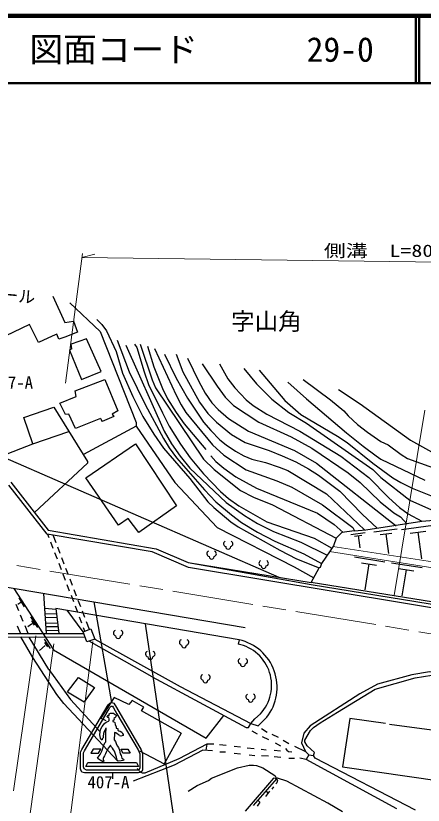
# Model space of a CAD drawing. Units: millimetres, scale not verified. Extents: x 40000 to 680000, y 20000 to 380000.
# Drawn here: x 118352 to 178831, y 262701 to 380000 of the extents above; entities that cross this region are included whole.
import ezdxf
from ezdxf.enums import TextEntityAlignment as Align

# ---------------------------------------------------------------- set-up
doc = ezdxf.new("R2010")
doc.units = ezdxf.units.MM
doc.header["$LTSCALE"] = 1000
doc.linetypes.add('CHAIN', pattern=[18.5, 12, -1.5, 3.5, -1.5])
for name, color, linetype, lineweight in [('M-BGD', 7, 'Continuous', 25), ('M-BMK', 2, 'CHAIN', 13), ('M-BMK-HTXT', 7, 'Continuous', 13), ('M-STR-HTXT', 7, 'Continuous', 13), ('M-STR-STRC', 7, 'Continuous', 25), ('M-TTL', 2, 'Continuous', 140), ('M-TTL-LINE', 7, 'Continuous', 50)]:
    doc.layers.add(name, color=color, linetype=linetype, lineweight=lineweight)
doc.layers.add('M-TTL-TXT', color=7, linetype='Continuous')
doc.styles.add('ＭＳ ゴシック', font='')
doc.styles.get('ＭＳ ゴシック').set_extended_font_data('MS Gothic')

msp = doc.modelspace()

# ---------------------------------------------------------------- linework, layer by layer
at = {"layer": 'M-BGD'}
for p, q in [((123851, 338342), (125629, 334448)), ((126391, 337326), (130879, 333093)), ((125629, 334448), (126899, 334617)), ((126899, 334617), (127492, 333008)), ((130371, 334871), (131133, 334109)), ((120380, 334109), (113776, 330976)), ((121715, 331470), (120380, 334109)), ((131133, 334109), (131810, 333178)), ((131810, 333178), (133249, 330130)), ((123767, 332416), (121715, 331470)), ((124454, 332712), (123767, 332416)), ((124764, 331943), (124454, 332712)), ((125608, 332230), (124764, 331943)), ((127492, 333008), (125608, 332230)), ((128847, 331992), (126561, 331230)), ((131048, 327166), (128847, 331992)), ((130879, 333093), (136213, 319546)), ((126656, 330519), (126561, 331230)), ((133419, 331823), (135197, 327082)), ((134689, 331061), (140361, 318276)), ((135959, 331230), (136297, 330722)), ((136805, 331230), (138583, 325896)), ((137906, 330892), (138837, 327844)), ((126656, 330519), (126307, 330299)), ((126307, 330299), (128085, 325981)), ((133249, 330130), (134181, 326912)), ((136297, 330722), (137398, 327082)), ((138922, 330553), (142139, 323610)), ((140446, 329706), (142139, 326150)), ((142139, 329706), (143155, 327082)), ((143833, 329114), (145526, 325642)), ((138837, 327844), (140107, 324626)), ((146034, 328267), (148235, 324965)), ((148574, 328267), (149844, 326066)), ((152215, 327590), (154077, 325304)), ((154501, 327336), (158311, 322848)), ((128085, 325981), (131048, 327166)), ((134181, 326912), (135705, 323441)), ((135197, 327082), (137567, 322256)), ((137398, 327082), (138075, 325219)), ((142139, 326150), (143833, 323187)), ((143155, 327082), (145611, 322594)), ((127153, 324288), (131556, 325981)), ((131556, 325981), (133503, 321324)), ((138075, 325219), (140107, 320986)), ((138583, 325896), (139091, 324711)), ((145526, 325642), (146457, 323949)), ((148235, 324965), (149421, 323356)), ((149844, 326066), (150860, 324711)), ((154077, 325304), (156363, 323018)), ((158734, 325558), (161528, 323102)), ((161020, 325981), (165084, 322933)), ((127323, 323441), (127153, 324288)), ((139091, 324711), (146203, 314128)), ((140107, 324626), (140869, 323102)), ((146457, 323949), (147473, 322510)), ((150860, 324711), (152553, 322933)), ((166269, 324457), (169487, 322340)), ((124867, 322425), (127323, 323441)), ((135705, 323441), (137229, 320478)), ((140869, 323102), (142139, 321070)), ((142139, 323610), (142901, 322171)), ((143833, 323187), (146203, 319631)), ((145611, 322594), (146881, 320901)), ((149421, 323356), (150691, 322086)), ((152553, 322933), (153569, 322086)), ((156363, 323018), (158903, 321070)), ((158311, 322848), (160681, 320732)), ((161528, 323102), (167455, 318022)), ((165084, 322933), (167031, 321324)), ((119533, 320308), (123993, 321859)), ((123993, 321859), (129016, 313789)), ((125714, 320732), (124867, 322425)), ((137567, 322256), (140277, 317176)), ((142901, 322171), (143579, 321070)), ((147473, 322510), (148405, 321494)), ((148405, 321494), (149929, 320139)), ((150691, 322086), (154416, 319631)), ((153569, 322086), (155601, 320816)), ((169487, 322340), (176937, 316922)), ((120888, 316414), (119533, 320308)), ((126222, 320816), (125714, 320732)), ((127238, 318700), (126222, 320816)), ((132911, 320478), (131160, 319696)), ((133503, 321324), (132657, 320816)), ((132657, 320816), (132911, 320478)), ((137229, 320478), (138837, 317853)), ((140107, 320986), (141123, 319038)), ((142139, 321070), (143325, 319377)), ((143579, 321070), (147558, 316244)), ((146881, 320901), (148151, 319631)), ((155601, 320816), (160512, 318276)), ((158903, 321070), (161528, 319462)), ((160681, 320732), (166100, 317514)), ((167031, 321324), (167709, 320562)), ((167709, 320562), (169063, 319292)), ((130920, 320137), (127238, 318700)), ((130920, 320137), (131160, 319696)), ((136213, 319546), (136213, 319038)), ((143325, 319377), (146542, 315567)), ((146203, 319631), (147304, 318361)), ((148151, 319631), (150352, 317768)), ((149929, 320139), (152892, 318276)), ((154416, 319631), (159242, 317430)), ((161528, 319462), (171349, 312604)), ((169063, 319292), (170587, 318107)), ((136213, 319038), (128423, 314805)), ((136213, 319038), (141970, 310656)), ((140361, 318276), (141462, 316414)), ((141123, 319038), (142817, 316329)), ((147304, 318361), (148659, 317006)), ((152892, 318276), (159750, 315398)), ((160512, 318276), (166608, 314551)), ((167455, 318022), (169910, 316075)), ((170587, 318107), (172535, 316752)), ((138837, 317853), (140277, 315736)), ((140277, 317176), (141123, 315821)), ((148659, 317006), (149590, 316244)), ((150352, 317768), (152384, 316583)), ((159242, 317430), (162290, 315736)), ((166100, 317514), (167539, 316583)), ((172535, 316752), (173635, 316244)), ((176937, 316922), (180070, 315228)), ((128762, 311334), (136128, 316414)), ((136128, 316414), (142224, 307185)), ((140277, 315736), (144171, 311249)), ((141123, 315821), (142224, 314297)), ((141462, 316414), (142732, 314551)), ((142817, 316329), (144256, 314297)), ((147558, 316244), (149251, 314720)), ((149590, 316244), (150945, 315313)), ((152384, 316583), (155940, 315398)), ((162290, 315736), (167709, 312096)), ((167539, 316583), (171349, 313535)), ((169910, 316075), (171857, 314636)), ((173635, 316244), (175583, 314805)), ((142732, 314551), (144171, 312773)), ((147304, 314636), (148066, 313789)), ((149251, 314720), (152553, 312519)), ((150945, 315313), (152215, 314636)), ((152215, 314636), (153400, 314128)), ((155940, 315398), (157887, 314636)), ((157887, 314636), (159919, 313704)), ((159750, 315398), (162967, 313535)), ((166608, 314551), (170757, 311418)), ((171857, 314636), (172535, 314128)), ((175583, 314805), (176514, 314212)), ((129016, 313535), (121114, 306210)), ((129016, 313789), (129016, 313535)), ((142224, 314297), (146373, 309556)), ((144256, 314297), (146203, 311926)), ((146203, 314128), (147812, 312604)), ((148066, 313789), (149251, 312773)), ((153400, 314128), (155432, 313620)), ((155432, 313620), (157464, 312942)), ((159919, 313704), (161782, 312688)), ((162967, 313535), (174821, 304222)), ((171349, 313535), (174313, 311334)), ((172535, 314128), (179054, 310995)), ((176514, 314212), (183457, 311672)), ((144171, 312773), (149590, 307693)), ((147812, 312604), (151707, 309471)), ((149251, 312773), (151029, 311503)), ((152553, 312519), (157125, 310910)), ((157464, 312942), (158734, 312434)), ((158734, 312434), (164491, 308963)), ((161782, 312688), (163306, 311757)), ((167709, 312096), (169487, 310656)), ((171349, 312604), (172535, 311418)), ((133588, 304306), (128762, 311334)), ((144171, 311249), (146881, 307778)), ((146203, 311926), (148743, 309302)), ((151029, 311503), (154077, 309810)), ((157125, 310910), (159327, 309979)), ((163306, 311757), (166439, 309386)), ((170757, 311418), (173720, 308370)), ((172535, 311418), (176853, 308032)), ((174313, 311334), (175498, 310656)), ((141970, 310656), (148235, 303968)), ((154077, 309810), (163137, 306084)), ((159327, 309979), (163899, 307354)), ((169487, 310656), (172450, 307778)), ((175498, 310656), (177191, 309810)), ((177191, 309810), (180155, 308624)), ((146373, 309556), (148066, 307778)), ((148743, 309302), (149929, 308286)), ((151707, 309471), (153654, 308455)), ((164491, 308963), (170120, 303608)), ((166439, 309386), (169825, 305915)), ((146881, 307778), (147727, 306931)), ((148066, 307778), (150352, 305830)), ((149590, 307693), (152299, 305746)), ((149929, 308286), (151453, 307185)), ((153654, 308455), (156448, 307354)), ((156448, 307354), (165931, 302359)), ((163899, 307354), (168386, 303968)), ((172450, 307778), (174482, 306169)), ((173720, 308370), (175329, 306931)), ((176853, 308032), (180070, 306592)), ((142224, 307185), (136636, 303206)), ((147727, 306931), (150267, 304814)), ((151453, 307185), (155601, 304814)), ((174482, 306169), (175482, 305532)), ((175329, 306931), (176599, 306000)), ((135027, 305322), (133588, 304306)), ((136636, 303206), (135027, 305322)), ((150352, 305830), (151876, 304730)), ((152299, 305746), (154247, 304560)), ((163137, 306084), (165592, 304391)), ((169825, 305915), (171988, 303882)), ((175482, 305532), (176429, 304476)), ((176599, 306000), (178631, 304899)), ((178631, 304899), (183118, 305322)), ((148235, 303968), (159665, 298126)), ((150267, 304814), (151368, 304052)), ((151368, 304052), (157549, 300581)), ((151876, 304730), (154247, 303290)), ((154247, 304560), (156617, 303375)), ((155601, 304814), (162629, 302359)), ((165592, 304391), (166947, 303206)), ((168386, 303968), (168640, 303460)), ((170333, 303629), (178631, 304899)), ((175616, 303682), (180317, 304303)), ((123306, 302431), (123111, 302938)), ((124325, 301689), (123895, 302806)), ((154247, 303290), (156787, 301936)), ((156617, 303375), (160681, 301766)), ((166777, 303206), (165931, 302359)), ((168640, 303460), (166777, 303206)), ((168069, 302948), (170205, 303230)), ((168640, 303460), (170333, 303629)), ((168646, 302698), (169713, 302840)), ((169179, 302769), (169419, 300954)), ((171510, 303311), (174954, 303767)), ((172439, 302909), (174161, 303136)), ((173300, 303022), (173687, 300095)), ((176884, 303132), (179235, 303443)), ((178059, 303287), (178588, 299291)), ((123914, 300843), (123556, 301777)), ((156787, 301936), (161105, 300073)), ((160681, 301766), (164569, 299866)), ((162629, 302359), (165270, 300902)), ((165931, 302359), (165507, 301258)), ((124936, 300102), (124577, 301035)), ((157549, 300581), (160004, 299311)), ((164999, 300496), (163729, 298634)), ((165507, 301258), (164999, 300496)), ((124523, 299256), (124165, 300190)), ((125546, 298516), (125187, 299449)), ((160004, 299311), (163391, 297956)), ((161105, 300073), (163729, 298634)), ((168632, 299594), (173153, 298879)), ((125131, 297669), (124773, 298602)), ((159665, 298126), (162575, 296487)), ((163560, 298041), (163391, 297956)), ((163729, 298634), (163560, 298041)), ((169655, 298737), (171916, 298380)), ((170785, 298559), (170178, 294716)), ((174128, 298725), (178674, 298007)), ((104627, 297193), (152408, 289108)), ((125740, 296081), (125382, 297015)), ((126157, 296929), (125798, 297862)), ((175157, 297864), (177430, 297505)), ((176294, 297684), (175683, 293821)), ((126767, 295342), (126408, 296276)), ((219944, 286422), (162200, 295810)), ((126348, 294494), (125990, 295428)), ((127378, 293756), (127019, 294689)), ((118779, 293515), (119601, 292189)), ((122466, 294174), (122860, 288213)), ((126957, 292906), (126599, 293840)), ((118800, 291584), (118415, 292506)), ((119112, 292813), (118655, 292501)), ((127565, 291319), (127207, 292253)), ((127988, 292169), (127629, 293102)), ((119456, 290015), (119070, 290938)), ((122611, 291976), (124326, 291822)), ((122663, 291195), (124400, 291149)), ((151504, 287271), (124313, 291947)), ((124313, 291947), (124720, 288211)), ((128355, 288474), (125971, 291662)), ((128599, 290582), (128239, 291516)), ((120550, 290700), (121549, 289099)), ((122699, 290646), (124463, 290571)), ((122755, 289804), (124552, 289755)), ((128174, 289732), (127816, 290665)), ((129280, 288812), (128850, 289929)), ((118557, 289363), (119032, 288216)), ((120208, 288215), (119726, 289369)), ((122790, 289266), (124609, 289234)), ((122826, 288716), (124671, 288660)), ((128355, 288474), (129510, 288896)), ((128619, 288571), (128424, 289078)), ((129510, 288896), (130061, 287385)), ((116870, 287709), (128652, 287660)), ((116923, 288218), (128453, 288208)), ((120888, 284664), (119095, 287700)), ((123259, 282886), (120358, 287695)), ((128906, 286963), (128355, 288474)), ((130061, 287385), (128906, 286963)), ((130061, 287385), (142732, 280346)), ((122735, 286421), (121869, 285687)), ((122540, 287380), (123461, 286007)), ((122603, 286897), (123063, 286218)), ((138583, 281785), (129250, 287089)), ((151504, 287271), (151356, 286639)), ((124444, 279160), (120888, 284664)), ((123259, 282886), (126476, 278398)), ((126050, 279552), (127661, 281700)), ((127661, 281700), (130032, 280176)), ((138583, 281785), (152553, 274250)), ((142732, 280346), (153231, 274842)), ((172027, 280684), (169402, 279245)), ((126050, 279552), (128508, 278060)), ((130032, 280176), (128508, 278060)), ((169402, 279245), (162036, 274504)), ((166100, 276536), (171688, 279922)), ((125460, 277806), (124444, 279160)), ((126476, 278398), (130890, 273600)), ((133459, 269311), (125460, 277806)), ((146627, 272641), (149251, 276028)), ((153823, 275520), (154670, 276282)), ((154331, 274504), (155601, 275774)), ((163560, 274927), (166100, 276536)), ((152892, 274250), (153231, 274842)), ((153231, 274842), (153823, 275520)), ((153231, 274842), (154331, 274504)), ((162036, 274504), (161105, 273403)), ((162544, 274250), (163560, 274927)), ((167963, 275604), (166862, 268408)), ((173212, 274842), (167963, 275604)), ((173805, 274758), (185065, 273234)), ((142901, 273403), (140361, 268831)), ((152553, 274250), (152892, 274250)), ((153400, 273742), (154162, 273318)), ((154839, 274080), (155686, 273572)), ((161105, 273403), (160766, 271964)), ((161274, 272387), (162121, 273826)), ((162121, 273826), (162544, 274250)), ((154924, 272895), (155855, 272472)), ((156363, 273234), (157295, 272810)), ((158057, 272387), (158903, 271879)), ((161274, 272133), (161274, 272387)), ((146711, 271794), (142563, 269593)), ((146711, 271794), (146542, 270863)), ((147727, 271794), (146711, 271794)), ((148574, 271710), (149590, 271625)), ((150775, 271456), (151707, 271371)), ((152723, 271202), (153739, 271117)), ((154755, 271032), (155517, 270948)), ((156871, 271964), (157633, 271540)), ((158395, 271117), (158565, 270863)), ((159750, 271456), (161359, 270694)), ((160766, 271964), (161359, 270694)), ((161613, 271540), (161274, 272133)), ((162713, 270524), (161613, 271540)), ((136721, 270778), (140361, 268831)), ((146119, 270863), (141885, 268662)), ((147558, 270778), (146119, 270863)), ((148659, 270609), (149505, 270609)), ((150775, 270440), (151707, 270355)), ((152977, 270186), (153823, 270101)), ((154839, 270101), (155855, 270016)), ((156702, 270863), (157633, 270778)), ((156702, 269932), (157718, 269847)), ((158565, 270863), (158819, 270694)), ((158819, 270694), (159327, 270609)), ((161359, 270694), (161867, 270186)), ((161867, 270186), (161443, 269508)), ((161867, 270186), (162544, 270101)), ((162544, 270101), (162713, 270524)), ((162798, 269678), (162544, 270101)), ((141885, 268662), (135789, 266291)), ((142563, 269593), (137483, 267476)), ((151283, 268238), (152977, 268662)), ((152977, 268662), (153654, 268662)), ((153654, 268662), (154077, 268577)), ((158903, 269678), (159750, 269678)), ((161443, 269508), (160512, 269678)), ((174905, 262142), (161443, 269508)), ((177699, 261973), (162798, 269678)), ((136805, 267646), (136382, 268154)), ((137144, 267476), (136805, 267646)), ((137483, 267476), (137144, 267476)), ((147389, 266714), (151283, 268238)), ((154077, 268577), (155009, 268238)), ((155009, 268238), (156787, 267138)), ((166862, 268408), (183880, 265952)), ((145272, 265614), (146965, 266376)), ((146965, 266376), (147389, 266714)), ((156617, 266714), (152384, 261804)), ((157041, 266630), (153569, 262650)), ((157041, 266630), (156617, 266714)), ((156787, 267138), (157210, 266376)), ((157210, 266714), (157041, 266630)), ((157210, 266376), (157125, 266037)), ((158565, 266291), (157210, 266714)), ((164661, 262989), (158565, 266291)), ((143917, 264767), (145272, 265614)), ((156617, 265444), (156363, 265106)), ((157125, 266037), (156956, 265868)), ((156025, 264767), (155432, 264005)), ((155517, 264767), (155771, 264513)), ((154585, 263158), (154162, 262566)), ((154331, 263412), (154585, 263158)), ((166862, 261719), (164661, 262989))]:
    msp.add_line(p, q, dxfattribs=at)
for points in [[(116200, 314575), (120888, 316414), (126244, 318242)], [(219468, 285497), (144012, 298035), (138617, 300326), (122990, 302959), (117341, 310244)], [(117613, 310719), (123148, 303591), (139203, 300780), (143925, 298779), (162200, 295810), (163391, 297956)], [(143925, 298779), (162184, 295505), (220376, 286048)], [(118050, 294921), (123937, 285804), (146627, 272641)], [(120701, 290097), (120717, 290040), (121102, 289437)], [(120836, 289671), (120691, 289587), (120129, 289229)], [(171688, 279922), (177663, 281632), (181368, 282240)], [(205301, 278060), (179758, 282522), (177137, 282053), (172027, 280684)], [(142901, 273403), (137011, 276701), (137362, 277251), (135630, 278281), (135139, 277649), (132962, 278702), (130988, 275653), (131735, 275311)]]:
    msp.add_lwpolyline(points, dxfattribs=at)
for centre, radius, start, end in [((149601, 301545), 419, 113.44836, 257.2818), ((150163, 301545), 419, 282.7182, 66.55164), ((147144, 300071), 419, 113.44836, 257.2818), ((147706, 300071), 419, 282.7182, 66.55164), ((149882, 301114), 374, 176.52859, 3.47141), ((147425, 299639), 374, 176.52859, 3.47141), ((154867, 298666), 419, 113.44836, 257.2818), ((155148, 298235), 374, 176.52859, 3.47141), ((155429, 298666), 419, 282.7182, 66.55164), ((133259, 288288), 419, 113.44836, 257.2818), ((133821, 288288), 419, 282.7182, 66.55164), ((133540, 287856), 374, 176.52859, 3.47141), ((143054, 286906), 419, 113.44836, 257.2818), ((143335, 286474), 374, 176.52859, 3.47141), ((143616, 286906), 419, 282.7182, 66.55164), ((150086, 280524), 6246, 317.21925, 78.26563), ((149928, 280231), 7214, 321.84455, 77.38214), ((138038, 285168), 419, 113.44836, 257.2818), ((138600, 285168), 419, 282.7182, 66.55164), ((138319, 284736), 374, 176.52859, 3.47141), ((151782, 284102), 419, 113.44836, 257.2818), ((152344, 284102), 419, 282.7182, 66.55164), ((152063, 283670), 374, 176.52859, 3.47141), ((146214, 281692), 419, 113.44836, 257.2818), ((146776, 281692), 419, 282.7182, 66.55164), ((146495, 281261), 374, 176.52859, 3.47141), ((152928, 278809), 419, 113.44836, 257.2818), ((153490, 278809), 419, 282.7182, 66.55164), ((153209, 278378), 374, 176.52859, 3.47141)]:
    msp.add_arc(centre, radius, start, end, dxfattribs=at)
at = {"layer": 'M-BMK'}
msp.add_line((105174, 300502), (204078, 284213), dxfattribs=at)
at = {"layer": 'M-BMK-HTXT'}
for p, q in [((164922, 300383), (204670, 294102)), ((204564, 295081), (165424, 301133))]:
    msp.add_line(p, q, dxfattribs=at)
at = {"layer": 'M-STR-HTXT'}
for p, q in [((128254, 344692), (125714, 325388)), ((128169, 344100), (130108, 344592)), ((128169, 344100), (225180, 342829)), ((179054, 321409), (174527, 293859)), ((121311, 287881), (118009, 264852)), ((123991, 286689), (120041, 258417)), ((129778, 287034), (126053, 257824))]:
    msp.add_line(p, q, dxfattribs=at)
at = {"layer": 'M-STR-STRC'}
for p, q in [((91681, 325255), (157390, 296591)), ((129936, 292910), (132548, 277963)), ((137581, 289666), (142732, 254268)), ((131882, 275901), (132003, 276022)), ((131990, 275753), (131882, 275901)), ((132164, 275727), (131990, 275753)), ((132003, 276022), (132205, 276049)), ((132232, 275525), (132164, 275727)), ((132205, 276049), (132218, 276277)), ((132218, 276277), (132414, 276389)), ((132414, 276389), (132841, 276393)), ((132841, 276393), (132967, 276268)), ((133047, 275704), (132895, 275578)), ((132967, 276268), (133262, 276062)), ((133209, 275829), (133047, 275704)), ((133262, 276062), (133209, 275829)), ((131197, 274384), (131587, 274894)), ((131587, 274894), (131856, 275095)), ((131856, 275095), (132111, 275203)), ((132111, 275203), (132232, 275310)), ((132232, 275310), (132232, 275525)), ((132770, 275310), (132734, 275149)), ((132734, 275149), (132985, 275041)), ((132913, 275319), (132770, 275310)), ((132895, 275578), (132931, 275471)), ((132931, 275471), (132913, 275319)), ((132985, 275041), (133074, 274970)), ((133074, 274970), (133092, 274710)), ((133092, 274710), (133244, 274370)), ((130818, 273152), (130890, 273600)), ((130890, 273600), (130943, 273931)), ((130943, 273931), (131197, 274384)), ((131364, 273358), (131301, 272892)), ((131463, 273662), (131364, 273358)), ((131633, 273886), (131463, 273662)), ((131686, 274110), (131633, 273886)), ((131776, 274128), (131686, 274110)), ((131695, 272534), (131722, 273743)), ((131722, 273743), (131776, 273868)), ((131776, 273868), (131776, 274173)), ((131776, 274173), (131776, 274128)), ((133226, 273456), (132985, 273492)), ((132985, 273492), (132994, 273376)), ((132994, 273376), (133012, 273179)), ((133388, 273295), (133226, 273456)), ((133244, 274370), (133235, 274155)), ((133235, 274155), (133495, 274110)), ((133495, 274110), (133513, 273868)), ((133513, 273868), (133656, 273743)), ((133656, 273743), (133853, 273698)), ((133853, 273698), (134068, 273546)), ((134068, 273546), (134202, 273340)), ((134202, 273340), (134292, 273224)), ((130907, 272651), (130818, 273152)), ((130997, 272516), (130907, 272651)), ((131095, 272400), (130997, 272516)), ((131194, 272418), (131095, 272400)), ((131310, 272731), (131194, 272570)), ((131194, 272570), (131194, 272418)), ((131301, 272892), (131310, 272731)), ((131597, 272042), (131731, 272140)), ((131731, 272140), (131695, 272534)), ((133012, 273179), (132949, 272606)), ((132949, 272606), (132976, 272418)), ((132976, 272418), (133164, 272185)), ((133164, 272185), (133262, 271880)), ((133549, 273206), (133388, 273295)), ((133674, 273089), (133549, 273206)), ((133746, 272991), (133674, 273089)), ((133934, 272973), (133746, 272991)), ((134283, 273053), (133934, 272973)), ((134292, 273224), (134283, 273053)), ((131104, 270725), (131248, 271200)), ((131248, 271200), (131400, 271666)), ((131400, 271666), (131597, 272042)), ((132089, 271236), (131874, 270770)), ((132268, 271424), (132089, 271236)), ((132412, 271621), (132268, 271424)), ((132474, 271540), (132412, 271621)), ((132564, 271316), (132474, 271540)), ((132698, 271164), (132564, 271316)), ((132859, 270922), (132698, 271164)), ((133262, 271880), (133423, 271540)), ((133423, 271540), (133611, 271254)), ((133611, 271254), (133737, 270896)), ((130478, 269696), (130594, 269848)), ((130594, 269848), (130890, 270224)), ((130890, 270224), (131104, 270725)), ((131507, 270027), (131391, 269767)), ((131660, 270340), (131507, 270027)), ((131785, 270564), (131660, 270340)), ((131874, 270770), (131785, 270564)), ((133020, 270717), (132859, 270922)), ((133217, 270161), (133020, 270717)), ((133280, 269821), (133217, 270161)), ((133397, 269454), (133280, 269821)), ((133737, 270896), (133862, 270340)), ((133862, 270340), (133970, 270063)), ((133970, 270063), (134113, 269714)), ((130594, 269597), (130478, 269696)), ((130863, 269373), (130594, 269597)), ((131104, 269221), (130863, 269373)), ((131266, 269150), (131104, 269221)), ((131471, 269275), (131266, 269150)), ((131391, 269767), (131310, 269624)), ((131310, 269624), (131346, 269445)), ((131346, 269445), (131471, 269275)), ((133459, 269311), (133397, 269454)), ((133558, 269257), (133459, 269311)), ((133970, 269275), (133558, 269257)), ((134319, 269329), (133970, 269275)), ((134113, 269714), (134364, 269553)), ((134408, 269427), (134319, 269329)), ((134364, 269553), (134408, 269427)), ((132694, 267507), (132691, 266599))]:
    msp.add_line(p, q, dxfattribs=at)
for points in [[(132612, 277950), (132897, 277842), (133286, 277198), (136971, 270924), (137181, 270375), (137181, 267971), (137074, 267729), (136792, 267581), (136577, 267501), (128559, 267514), (128169, 267608), (128022, 267944), (127941, 268105), (127941, 270442), (127981, 270603), (128169, 270966), (132082, 277609), (132310, 277877), (132548, 277963)], [(132695, 277416), (132835, 277179), (133344, 276288), (136506, 270928), (136778, 270349), (136780, 268262), (136656, 268014), (136419, 267929), (136081, 267921), (128835, 267929), (128523, 268088), (128391, 268382), (128385, 268653), (128387, 270034), (128407, 270473), (128559, 270782), (132070, 276760), (132318, 277203), (132496, 277416)], [(129822, 271052), (129467, 270430), (130634, 270430), (130989, 271052)], [(134330, 271042), (135001, 271052), (135328, 270439), (134251, 270433), (134003, 271053)], [(129620, 269055), (136262, 269055), (136567, 268433), (128730, 268433), (129047, 269055)]]:
    msp.add_lwpolyline(points, close=True, dxfattribs=at)
at = {"layer": 'M-TTL'}
msp.add_line((680000, 380000), (40000, 380000), dxfattribs=at)
at = {"layer": 'M-TTL-LINE'}
for p, q in [((177750, 380000), (177750, 370000)), ((178250, 380000), (178250, 370000)), ((40000, 370000), (680000, 370000))]:
    msp.add_line(p, q, dxfattribs=at)

# ---------------------------------------------------------------- texts
at = {"layer": 'M-BMK-HTXT', "style": 'ＭＳ ゴシック'}
msp.add_text('字山角', height=2566, dxfattribs=at).set_placement((150298, 332549), align=Align.BOTTOM_LEFT)
at = {"layer": 'M-STR-HTXT', "style": 'ＭＳ ゴシック', "width": 1.3}
msp.add_text('側溝\u3000L=80.0', height=1833, dxfattribs=at).set_placement((164086, 343629), align=Align.BOTTOM_LEFT)
at = {"layer": 'M-STR-HTXT', "style": 'ＭＳ ゴシック'}
msp.add_text('ガードレール', height=1833, rotation=354.902, dxfattribs=at).set_placement((106162, 338037), align=Align.BOTTOM_LEFT)
at = {"layer": 'M-STR-STRC', "style": 'ＭＳ ゴシック'}
for p in [(114677, 324046), (128989, 264660)]:
    msp.add_text('407-A', height=1833, dxfattribs=at).set_placement(p, align=Align.BOTTOM_LEFT)
at = {"layer": 'M-TTL-TXT', "style": 'ＭＳ ゴシック'}
for s, p in [('図面コード', (120380, 375000)), ('29-0', (161521, 375000))]:
    msp.add_text(s, height=3666, dxfattribs=at).set_placement(p, align=Align.MIDDLE_LEFT)

doc.saveas('drawing.dxf')
